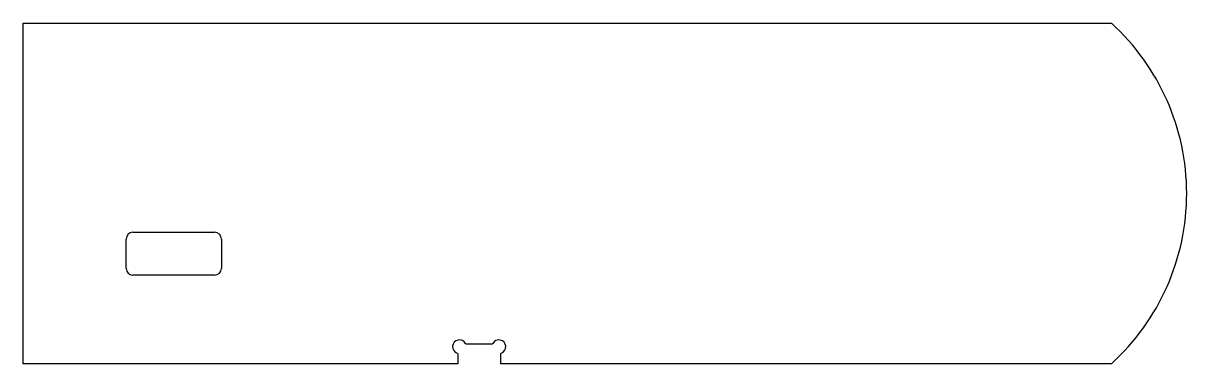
# Model space of a CAD drawing. Header units: metres. Extents: x 191 to 1902, y 182 to 682.
import ezdxf

# ---------------------------------------------------------------- set-up
doc = ezdxf.new("R2010")
doc.units = ezdxf.units.M

msp = doc.modelspace()

# ---------------------------------------------------------------- linework, layer by layer
for p, q in [((191.1, 182.1), (191.1, 682.1)), ((191.1, 682.1), (1791.1, 682.1)), ((342.4, 322.1), (342.4, 365.1)), ((352.4, 375.1), (472.4, 375.1)), ((482.4, 365.1), (482.4, 322.1)), ((472.4, 312.1), (352.4, 312.1)), ((842.2, 211.1), (880.6, 211.1)), ((829.9, 196.7), (829.9, 182.1)), ((892.9, 196.7), (892.9, 182.1)), ((829.9, 182.1), (191.1, 182.1)), ((1791.1, 182.1), (892.9, 182.1))]:
    msp.add_line(p, q)
for centre, radius, start, end in [((1563.9, 432.1), 337.8, 312.2608, 47.7392), ((352.4, 365.1), 10, 90, 180), ((472.4, 365.1), 10, 0, 90), ((352.4, 322.1), 10, 180, 270), ((472.4, 322.1), 10, 270, 0), ((832.4, 207.1), 10, 27.0357, 251.447), ((842.2, 212.1), 1, 207.0357, 270), ((880.6, 212.1), 1, 270, 332.9643), ((890.4, 207.1), 10, 288.553, 152.9643), ((828.9, 196.7), 1, 0, 71.447), ((893.9, 196.7), 1, 108.553, 180)]:
    msp.add_arc(centre, radius, start, end)

doc.saveas('drawing.dxf')
